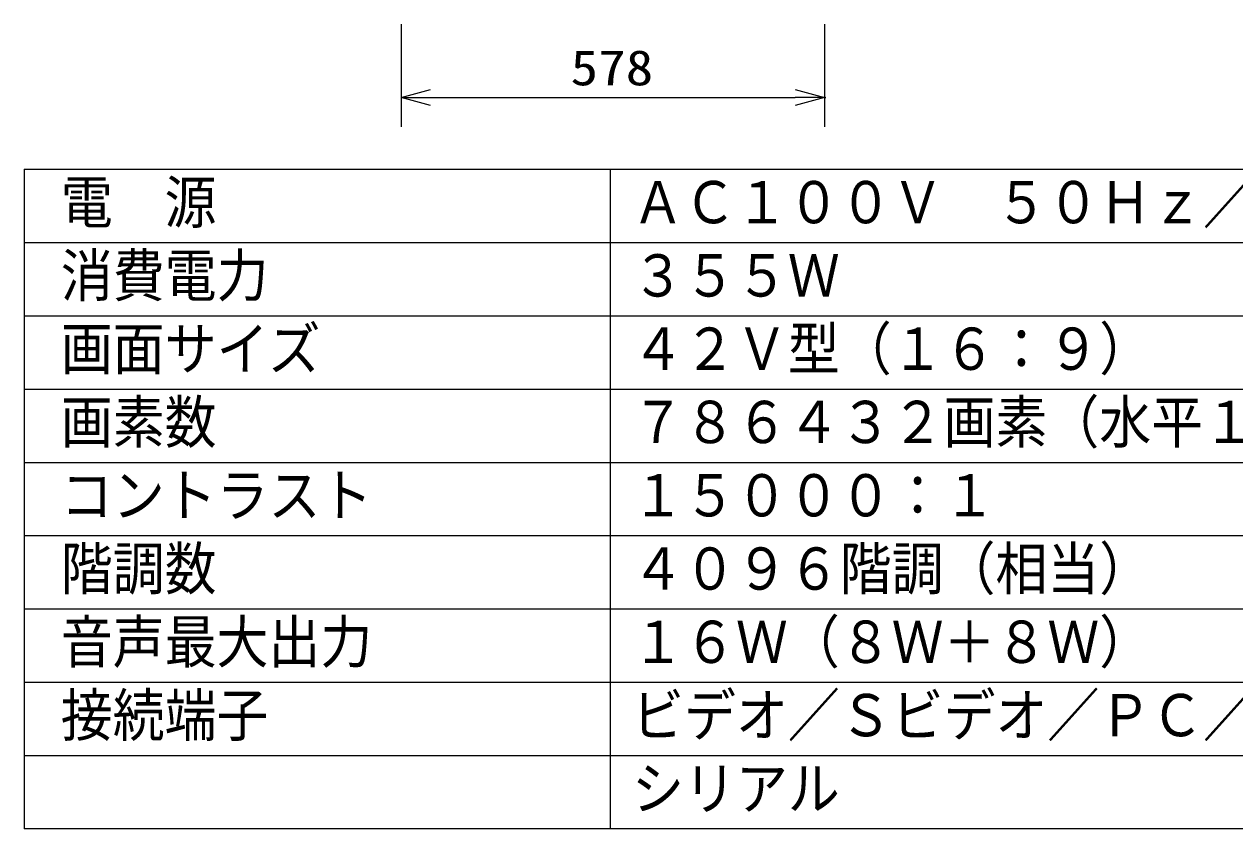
# Model space of a CAD drawing. Units: millimetres, scale not verified. Extents: x -63 to 63, y -57 to 57.
# Drawn here: x -62.5 to 20.1, y -56.5 to -1.6 of the extents above; entities that cross this region are included whole.
import ezdxf
from ezdxf.enums import TextEntityAlignment as Align

# ---------------------------------------------------------------- set-up
doc = ezdxf.new("R2010")
doc.units = ezdxf.units.MM
doc.header["$LTSCALE"] = 0.190236
doc.header["$PDMODE"] = 32
doc.header["$PDSIZE"] = 0.0951
for name, color, linetype in [('0-1_MOJI1', 2, 'Continuous'), ('0-2_WAKU', 1, 'Continuous'), ('0-4_SUNPO', 3, 'Continuous'), ('0-5_DEFPOINTS', 7, 'Continuous')]:
    doc.layers.add(name, color=color, linetype=linetype)
doc.styles.add('ＭＳ ゴシック', font='')
doc.styles.get('ＭＳ ゴシック').set_extended_font_data('MS Gothic')

# ---------------------------------------------------------------- blocks, each defined once
blk = doc.blocks.new('_OPEN30')
at = {"layer": '0-5_DEFPOINTS'}
blk.add_line((0, 0), (-1, 0), dxfattribs=at)
blk.add_lwpolyline([(-1, 0.26795), (0, 0), (-1, -0.26795)], dxfattribs=at)

msp = doc.modelspace()

# ---------------------------------------------------------------- linework, layer by layer
at = {"layer": '0-2_WAKU', "color": 4}
for p, q in [((-62.5001, -11.5), (-62.5001, -56.5001)), ((-62.5001, -11.5), (62.5001, -11.5)), ((-22.5, -11.5), (-22.5, -56.5001)), ((62.5001, -56.5001), (-62.5001, -56.5001))]:
    msp.add_line(p, q, dxfattribs=at)
at = {"layer": '0-2_WAKU'}
for p, q in [((-62.5001, -16.5), (62.5001, -16.5)), ((-62.5001, -21.5), (62.5001, -21.5)), ((-62.5001, -26.5), (62.5001, -26.5)), ((-62.5001, -31.5001), (62.5001, -31.5001)), ((-62.5001, -36.5001), (62.5001, -36.5001)), ((-62.5001, -41.5001), (62.5001, -41.5001)), ((-62.5001, -46.5001), (62.5001, -46.5001)), ((-62.5001, -51.5001), (62.5001, -51.5001))]:
    msp.add_line(p, q, dxfattribs=at)
at = {"layer": '0-4_SUNPO'}
for p, q in [((-36.7693, -1.606), (-36.7693, -8.606)), ((-7.8544, -1.606), (-7.8544, -8.606)), ((-34.7693, -6.606), (-9.8544, -6.606))]:
    msp.add_line(p, q, dxfattribs=at)
at = {"layer": '0-5_DEFPOINTS'}
msp.add_point((-7.8544, -6.606), dxfattribs=at)

# ---------------------------------------------------------------- block references
at = {"layer": '0-4_SUNPO', "xscale": 2, "yscale": 2, "rotation": 180}
msp.add_blockref('_OPEN30', (-36.7693, -6.606), dxfattribs=at)
at = {"layer": '0-4_SUNPO', "xscale": 2, "yscale": 2}
msp.add_blockref('_OPEN30', (-7.8544, -6.606), dxfattribs=at)

# ---------------------------------------------------------------- texts
at = {"layer": '0-1_MOJI1', "style": 'ＭＳ ゴシック', "width": 0.9}
for s, p in [('電  源', (-60.0001, -16.0551)), ('ＡＣ１００Ｖ\u3000５０Ｈｚ／６０Ｈｚ', (-21, -16.0551)), ('消費電力', (-60.0001, -21.0552)), ('３５５Ｗ', (-21, -21.0552)), ('画面サイズ', (-60.0001, -26.0552)), ('４２Ｖ型（１６：９）', (-21, -26.0552)), ('画素数', (-60.0001, -31.0552)), ('７８６４３２画素（水平１０２４×垂直７６８）', (-21, -31.0552)), ('コントラスト', (-60.0001, -36.0552)), ('１５０００：１', (-21, -36.0552)), ('階調数', (-60.0001, -41.0552)), ('４０９６階調（相当）', (-21, -41.0552)), ('音声最大出力', (-60.0001, -46.0552)), ('１６Ｗ（８Ｗ＋８Ｗ）', (-21, -46.0552)), ('接続端子', (-60.0001, -51.0552)), ('ビデオ／Ｓビデオ／ＰＣ／外部スピーカ', (-21, -51.0552)), ('シリアル', (-21, -56.0552))]:
    msp.add_text(s, height=2.887, dxfattribs=at).set_placement(p, align=Align.BOTTOM_LEFT)
at = {"layer": '0-4_SUNPO', "style": 'ＭＳ ゴシック', "width": 1.15}
msp.add_text('578', height=2.406, dxfattribs=at).set_placement((-25.199, -6.4964), align=Align.BOTTOM_LEFT)

doc.saveas('drawing.dxf')
